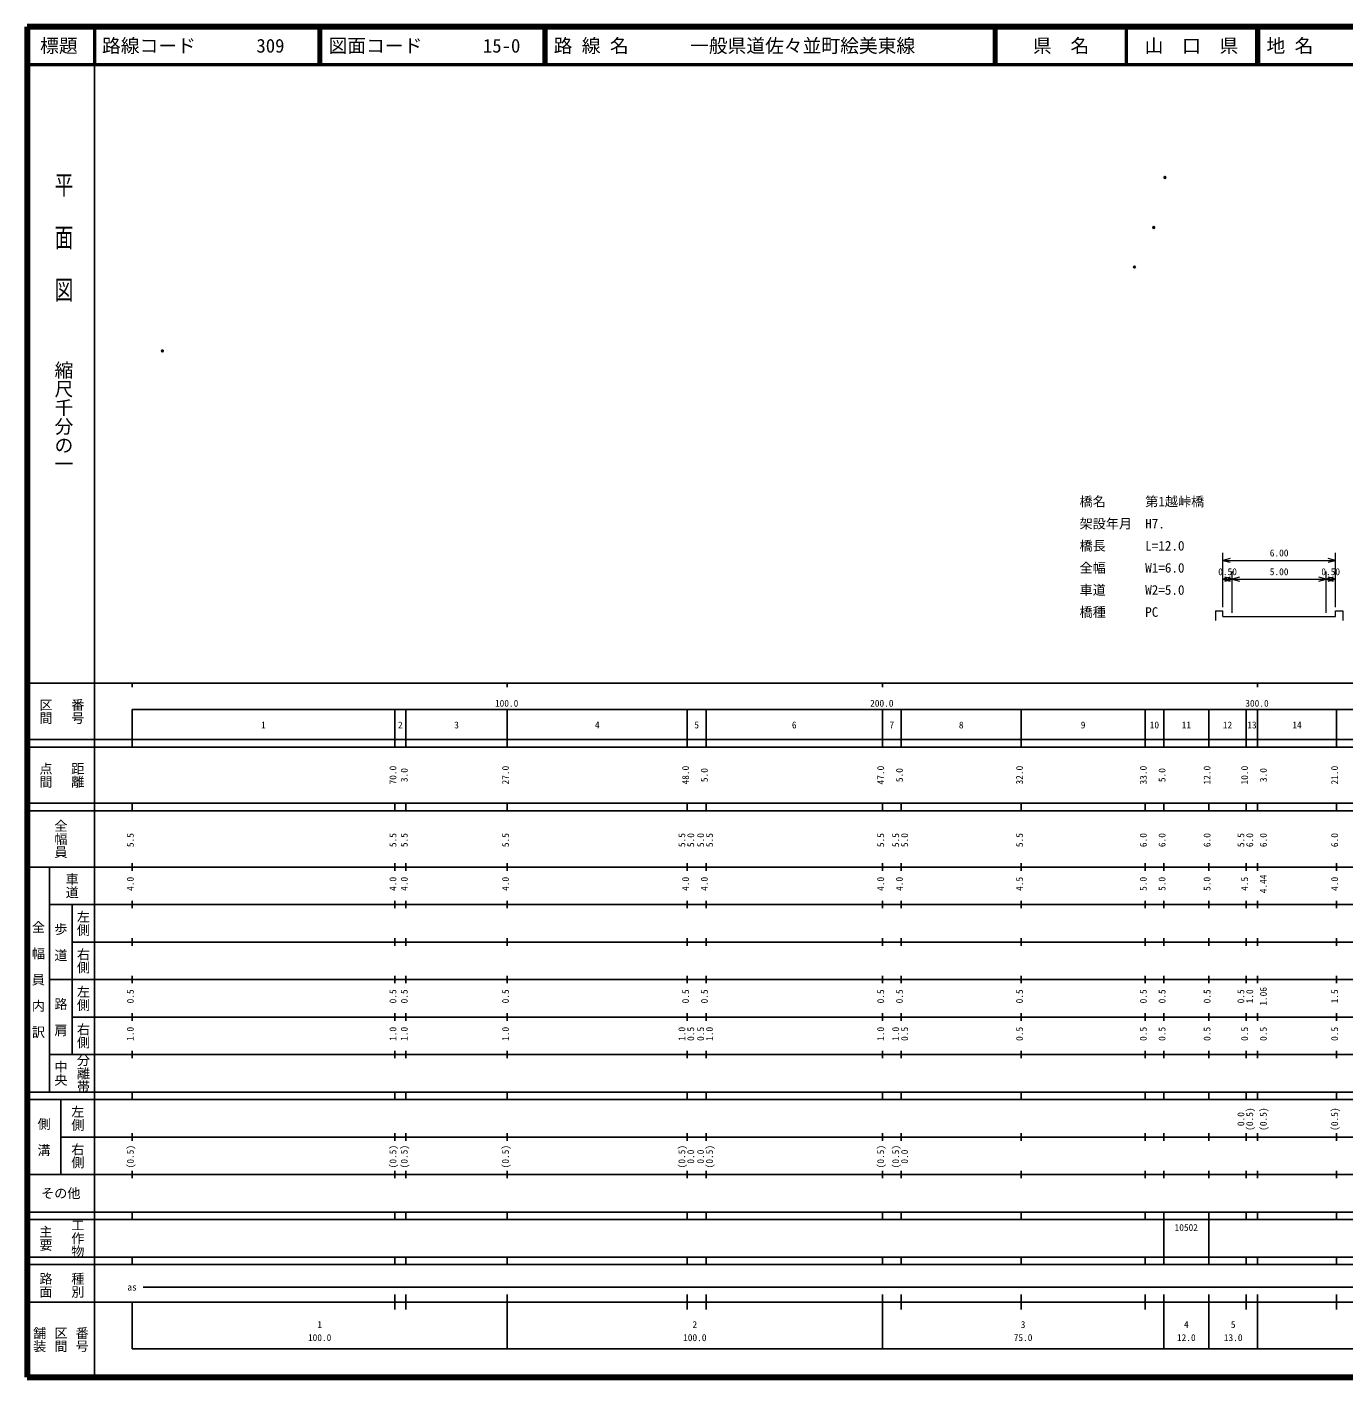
# Model space of a CAD drawing. Units: millimetres on the paper, with parts at other scales. Extents: x 40 to 680, y 20 to 380.
# Drawn here: x 40 to 391, y 20 to 380 of the extents above; entities that cross this region are included whole.
import ezdxf
from ezdxf.enums import TextEntityAlignment as Align

# ---------------------------------------------------------------- set-up
doc = ezdxf.new("R2010")
doc.units = ezdxf.units.MM
doc.header["$PDMODE"] = 32
doc.header["$PDSIZE"] = 0.5
doc.layers.add('S-OTRS', color=6, linetype='Continuous')
doc.layers.add('S-TTL-TXT', color=7, linetype='Continuous')
for name, color, linetype, lineweight in [('S-STR-HTXT', 7, 'Continuous', 13), ('S-TTL', 2, 'Continuous', 140), ('S-TTL-BAND', 7, 'Continuous', 25), ('S-TTL-LINE', 7, 'Continuous', 50)]:
    doc.layers.add(name, color=color, linetype=linetype, lineweight=lineweight)
doc.styles.add('@ＭＳ ゴシック', font='')
doc.styles.add('ＭＳ ゴシック', font='')
doc.styles.get('@ＭＳ ゴシック').set_extended_font_data('@MS Gothic')
doc.styles.get('ＭＳ ゴシック').set_extended_font_data('MS Gothic')

msp = doc.modelspace()

# ---------------------------------------------------------------- linework, layer by layer
at = {"layer": 'S-OTRS'}
for p in [(343.311, 339.885), (340.309, 326.541), (335.17, 316), (76.078, 293.607)]:
    msp.add_point(p, dxfattribs=at)
at = {"layer": 'S-STR-HTXT'}
for p, q in [((358.746, 225.273), (358.746, 239.773)), ((360.678, 238.291), (358.746, 237.773)), ((358.746, 237.773), (388.746, 237.773)), ((358.746, 237.773), (360.678, 237.256)), ((388.746, 237.773), (386.814, 238.291)), ((386.814, 237.256), (388.746, 237.773)), ((388.746, 225.273), (388.746, 239.773)), ((361.246, 223.773), (361.246, 234.773)), ((386.246, 223.773), (386.246, 234.773)), ((360.678, 233.291), (358.746, 232.773)), ((358.746, 232.773), (361.246, 232.773)), ((358.746, 232.773), (360.678, 232.256)), ((361.246, 232.773), (359.314, 233.291)), ((359.314, 232.256), (361.246, 232.773)), ((363.178, 233.291), (361.246, 232.773)), ((361.246, 232.773), (386.246, 232.773)), ((361.246, 232.773), (363.178, 232.256)), ((386.246, 232.773), (384.314, 233.291)), ((384.314, 232.256), (386.246, 232.773)), ((388.178, 233.291), (386.246, 232.773)), ((386.246, 232.773), (388.746, 232.773)), ((386.246, 232.773), (388.178, 232.256)), ((388.746, 232.773), (386.814, 233.291)), ((386.814, 232.256), (388.746, 232.773)), ((356.746, 224.273), (358.746, 224.273)), ((356.746, 224.273), (356.746, 221.773)), ((358.746, 222.773), (358.746, 224.273)), ((388.746, 222.773), (388.746, 224.273)), ((388.746, 224.273), (390.746, 224.273)), ((390.746, 224.273), (390.746, 221.773)), ((358.746, 222.773), (361.246, 222.773)), ((361.246, 222.773), (386.246, 222.773)), ((386.246, 222.773), (388.746, 222.773))]:
    msp.add_line(p, q, dxfattribs=at)
at = {"layer": 'S-TTL'}
for p, q in [((40, 380), (40, 20)), ((680, 380), (40, 380)), ((40, 20), (680, 20))]:
    msp.add_line(p, q, dxfattribs=at)
at = {"layer": 'S-TTL-BAND'}
for p, q in [((58, 370), (58, 20)), ((40, 205), (579, 205)), ((68, 205), (68, 204)), ((168, 205), (168, 204)), ((268, 205), (268, 204)), ((368, 205), (368, 204)), ((68, 198), (579, 198)), ((68, 198), (68, 188)), ((138, 188), (138, 198)), ((141, 188), (141, 198)), ((168, 188), (168, 198)), ((216, 188), (216, 198)), ((221, 188), (221, 198)), ((268, 188), (268, 198)), ((273, 188), (273, 198)), ((305, 188), (305, 198)), ((338, 188), (338, 198)), ((343, 188), (343, 198)), ((355, 188), (355, 198)), ((365, 188), (365, 198)), ((368, 188), (368, 198)), ((389, 188), (389, 198)), ((40, 190), (579, 190)), ((40, 188), (579, 188)), ((40, 173), (579, 173)), ((68, 171), (68, 173)), ((138, 171), (138, 173)), ((141, 171), (141, 173)), ((168, 171), (168, 173)), ((216, 171), (216, 173)), ((221, 171), (221, 173)), ((268, 171), (268, 173)), ((273, 171), (273, 173)), ((305, 171), (305, 173)), ((338, 171), (338, 173)), ((343, 171), (343, 173)), ((355, 171), (355, 173)), ((365, 171), (365, 173)), ((368, 171), (368, 173)), ((389, 171), (389, 173)), ((40, 171), (579, 171)), ((40, 156), (579, 156)), ((46, 96), (46, 156)), ((68, 155), (68, 157)), ((138, 155), (138, 157)), ((141, 155), (141, 157)), ((168, 155), (168, 157)), ((216, 155), (216, 157)), ((221, 155), (221, 157)), ((268, 155), (268, 157)), ((273, 155), (273, 157)), ((305, 155), (305, 157)), ((338, 155), (338, 157)), ((343, 155), (343, 157)), ((355, 155), (355, 157)), ((365, 155), (365, 157)), ((368, 155), (368, 157)), ((389, 155), (389, 157)), ((46, 146), (579, 146)), ((52, 146), (52, 106)), ((68, 145), (68, 147)), ((138, 145), (138, 147)), ((141, 145), (141, 147)), ((168, 145), (168, 147)), ((216, 145), (216, 147)), ((221, 145), (221, 147)), ((268, 145), (268, 147)), ((273, 145), (273, 147)), ((305, 145), (305, 147)), ((338, 145), (338, 147)), ((343, 145), (343, 147)), ((355, 145), (355, 147)), ((365, 145), (365, 147)), ((368, 145), (368, 147)), ((389, 145), (389, 147)), ((68, 135), (68, 137)), ((138, 135), (138, 137)), ((141, 135), (141, 137)), ((168, 135), (168, 137)), ((216, 135), (216, 137)), ((221, 135), (221, 137)), ((268, 135), (268, 137)), ((273, 135), (273, 137)), ((305, 135), (305, 137)), ((338, 135), (338, 137)), ((343, 135), (343, 137)), ((355, 135), (355, 137)), ((365, 135), (365, 137)), ((368, 135), (368, 137)), ((389, 135), (389, 137)), ((52, 136), (579, 136)), ((46, 126), (579, 126)), ((68, 125), (68, 127)), ((138, 125), (138, 127)), ((141, 125), (141, 127)), ((168, 125), (168, 127)), ((216, 125), (216, 127)), ((221, 125), (221, 127)), ((268, 125), (268, 127)), ((273, 125), (273, 127)), ((305, 125), (305, 127)), ((338, 125), (338, 127)), ((343, 125), (343, 127)), ((355, 125), (355, 127)), ((365, 125), (365, 127)), ((368, 125), (368, 127)), ((389, 125), (389, 127)), ((52, 116), (579, 116)), ((68, 115), (68, 117)), ((138, 115), (138, 117)), ((141, 115), (141, 117)), ((168, 115), (168, 117)), ((216, 115), (216, 117)), ((221, 115), (221, 117)), ((268, 115), (268, 117)), ((273, 115), (273, 117)), ((305, 115), (305, 117)), ((338, 115), (338, 117)), ((343, 115), (343, 117)), ((355, 115), (355, 117)), ((365, 115), (365, 117)), ((368, 115), (368, 117)), ((389, 115), (389, 117)), ((46, 106), (579, 106)), ((68, 105), (68, 107)), ((138, 105), (138, 107)), ((141, 105), (141, 107)), ((168, 105), (168, 107)), ((216, 105), (216, 107)), ((221, 105), (221, 107)), ((268, 105), (268, 107)), ((273, 105), (273, 107)), ((305, 105), (305, 107)), ((338, 105), (338, 107)), ((343, 105), (343, 107)), ((355, 105), (355, 107)), ((365, 105), (365, 107)), ((368, 105), (368, 107)), ((389, 105), (389, 107)), ((40, 96), (579, 96)), ((40, 94), (579, 94)), ((49, 94), (49, 74)), ((68, 94), (68, 96)), ((138, 94), (138, 96)), ((141, 94), (141, 96)), ((168, 94), (168, 96)), ((216, 94), (216, 96)), ((221, 94), (221, 96)), ((268, 94), (268, 96)), ((273, 94), (273, 96)), ((305, 94), (305, 96)), ((338, 94), (338, 96)), ((343, 94), (343, 96)), ((355, 94), (355, 96)), ((365, 94), (365, 96)), ((368, 94), (368, 96)), ((389, 94), (389, 96)), ((49, 84), (579, 84)), ((68, 83), (68, 85)), ((138, 83), (138, 85)), ((141, 83), (141, 85)), ((168, 83), (168, 85)), ((216, 83), (216, 85)), ((221, 83), (221, 85)), ((268, 83), (268, 85)), ((273, 83), (273, 85)), ((305, 83), (305, 85)), ((338, 83), (338, 85)), ((343, 83), (343, 85)), ((355, 83), (355, 85)), ((365, 83), (365, 85)), ((368, 83), (368, 85)), ((389, 83), (389, 85)), ((40, 74), (579, 74)), ((68, 73), (68, 75)), ((138, 73), (138, 75)), ((141, 73), (141, 75)), ((168, 73), (168, 75)), ((216, 73), (216, 75)), ((221, 73), (221, 75)), ((268, 73), (268, 75)), ((273, 73), (273, 75)), ((305, 73), (305, 75)), ((338, 73), (338, 75)), ((343, 73), (343, 75)), ((355, 73), (355, 75)), ((365, 73), (365, 75)), ((368, 73), (368, 75)), ((389, 73), (389, 75)), ((40, 64), (579, 64)), ((40, 62), (579, 62)), ((68, 62), (68, 64)), ((138, 62), (138, 64)), ((141, 62), (141, 64)), ((168, 62), (168, 64)), ((216, 62), (216, 64)), ((221, 62), (221, 64)), ((268, 62), (268, 64)), ((273, 62), (273, 64)), ((305, 62), (305, 64)), ((338, 62), (338, 64)), ((343, 62), (343, 64)), ((343, 52), (343, 62)), ((355, 62), (355, 64)), ((355, 52), (355, 62)), ((365, 62), (365, 64)), ((368, 62), (368, 64)), ((389, 62), (389, 64)), ((40, 52), (579, 52)), ((68, 50), (68, 52)), ((138, 50), (138, 52)), ((141, 50), (141, 52)), ((168, 50), (168, 52)), ((216, 50), (216, 52)), ((221, 50), (221, 52)), ((268, 50), (268, 52)), ((273, 50), (273, 52)), ((305, 50), (305, 52)), ((338, 50), (338, 52)), ((343, 50), (343, 52)), ((355, 50), (355, 52)), ((365, 50), (365, 52)), ((368, 50), (368, 52)), ((389, 50), (389, 52)), ((40, 50), (579, 50)), ((71, 44), (541, 44)), ((40, 40), (579, 40)), ((68, 40), (68, 27.5)), ((138, 38), (138, 42)), ((141, 38), (141, 42)), ((168, 27.5), (168, 42)), ((216, 38), (216, 42)), ((221, 38), (221, 42)), ((268, 27.5), (268, 42)), ((273, 38), (273, 42)), ((305, 38), (305, 42)), ((338, 38), (338, 42)), ((343, 27.5), (343, 42)), ((355, 27.5), (355, 42)), ((365, 38), (365, 42)), ((368, 27.5), (368, 42)), ((389, 38), (389, 42)), ((68, 27.5), (579, 27.5))]:
    msp.add_line(p, q, dxfattribs=at)
at = {"layer": 'S-TTL-LINE'}
for p, q in [((58, 380), (58, 370)), ((117.75, 380), (117.75, 370)), ((118.25, 380), (118.25, 370)), ((177.75, 380), (177.75, 370)), ((178.25, 380), (178.25, 370)), ((297.75, 380), (297.75, 370)), ((298.25, 380), (298.25, 370)), ((333, 380), (333, 370)), ((367.75, 380), (367.75, 370)), ((368.25, 380), (368.25, 370)), ((40, 370), (680, 370))]:
    msp.add_line(p, q, dxfattribs=at)

# ---------------------------------------------------------------- texts
at = {"layer": 'S-STR-HTXT', "style": 'ＭＳ ゴシック'}
for s, p in [('橋名\u3000\u3000\u3000第1越峠橋', (320.55, 251.393)), ('架設年月\u3000H7.', (320.55, 245.502)), ('橋長\u3000\u3000\u3000L=12.0', (320.55, 239.611)), ('全幅\u3000\u3000\u3000W1=6.0', (320.55, 233.72)), ('車道\u3000\u3000\u3000W2=5.0', (320.55, 227.829)), ('橋種\u3000\u3000\u3000PC', (320.55, 221.938))]:
    msp.add_text(s, height=2.566, dxfattribs=at).set_placement(p, align=Align.BOTTOM_LEFT)
for s, p in [('6.00', (373.746, 238.273)), ('0.50', (359.996, 233.273)), ('5.00', (373.746, 233.273)), ('0.50', (387.496, 233.273))]:
    msp.add_text(s, height=1.833, dxfattribs=at).set_placement(p, align=Align.BOTTOM_CENTER)
at = {"layer": 'S-TTL-BAND', "style": '@ＭＳ ゴシック', "width": 1.4}
msp.add_text('平  面  図', height=3.666, rotation=270, dxfattribs=at).set_placement((49.777, 306.475), align=Align.MIDDLE_RIGHT)
at = {"layer": 'S-TTL-BAND', "style": '@ＭＳ ゴシック'}
msp.add_text('縮尺千分の一', height=3.666, rotation=270, dxfattribs=at).set_placement((49.777, 261.03), align=Align.MIDDLE_RIGHT)
for s, p in [('区間', (45, 197.5)), ('番号', (53.5, 197.5)), ('点間', (45, 180.5)), ('距離', (53.5, 180.5)), ('全幅員', (49, 163.5)), ('車道', (52, 151)), ('左側', (55, 141)), ('全\u3000幅\u3000員\u3000内\u3000訳', (43, 126)), ('歩\u3000道', (49, 136)), ('右側', (55, 131)), ('左側', (55, 121)), ('路\u3000肩', (49, 116)), ('右側', (55, 111)), ('分離帯', (55, 101)), ('中央', (49, 101)), ('左側', (53.5, 89)), ('側\u3000溝', (44.5, 84)), ('右側', (53.5, 79)), ('工作物', (53.5, 57)), ('主要', (45, 57)), ('路面', (45, 44.5)), ('種別', (53.5, 44.5)), ('舗装', (43.333, 30)), ('区間', (49, 30)), ('番号', (54.667, 30))]:
    msp.add_text(s, height=2.566, rotation=270, dxfattribs=at).set_placement(p, align=Align.MIDDLE_CENTER)
at = {"layer": 'S-TTL-BAND', "style": 'ＭＳ ゴシック'}
for s, p in [('100.0', (167.844, 198.195)), ('200.0', (267.844, 198.195)), ('300.0', (367.844, 198.195)), ('1', (103, 192.405)), ('2', (139.5, 192.405)), ('3', (154.5, 192.405)), ('4', (192, 192.405)), ('5', (218.5, 192.405)), ('6', (244.5, 192.405)), ('7', (270.5, 192.405)), ('8', (289, 192.405)), ('9', (321.5, 192.405)), ('10', (340.5, 192.405)), ('11', (349, 192.405)), ('12', (360, 192.405)), ('13', (366.5, 192.405)), ('14', (378.5, 192.405)), ('as', (68, 42.5)), ('1', (118, 32.523)), ('2', (218, 32.523)), ('3', (305.5, 32.523)), ('4', (349, 32.523)), ('5', (361.5, 32.523)), ('100.0', (118, 29.033)), ('100.0', (218, 29.033)), ('75.0', (305.5, 29.033)), ('12.0', (349, 29.033)), ('13.0', (361.5, 29.033))]:
    msp.add_text(s, height=1.833, dxfattribs=at).set_placement(p, align=Align.BOTTOM_CENTER)
for s, p in [('70.0', (139, 180.5)), ('3.0', (142, 180.5)), ('27.0', (169, 180.5)), ('48.0', (217, 180.5)), ('5.0', (222, 180.5)), ('47.0', (269, 180.5)), ('5.0', (274, 180.5)), ('32.0', (306, 180.5)), ('33.0', (339, 180.5)), ('5.0', (344, 180.5)), ('12.0', (356, 180.5)), ('10.0', (366, 180.5)), ('3.0', (371, 180.5)), ('21.0', (390, 180.5)), ('5.5', (69, 163.174)), ('5.5', (139, 163.174)), ('5.5', (142, 163.174)), ('5.5', (169, 163.174)), ('5.5', (216, 163.174)), ('5.0', (218.37, 163.174)), ('5.0', (221, 163.174)), ('5.5', (223.37, 163.174)), ('5.5', (269, 163.174)), ('5.5', (273, 163.174)), ('5.0', (275.37, 163.174)), ('5.5', (306, 163.174)), ('6.0', (339, 163.174)), ('6.0', (344, 163.174)), ('6.0', (356, 163.174)), ('5.5', (365, 163.174)), ('6.0', (367.37, 163.174)), ('6.0', (371, 163.174)), ('6.0', (390, 163.174)), ('4.0', (69, 151.5)), ('4.0', (139, 151.5)), ('4.0', (142, 151.5)), ('4.0', (169, 151.5)), ('4.0', (217, 151.5)), ('4.0', (222, 151.5)), ('4.0', (269, 151.5)), ('4.0', (274, 151.5)), ('4.5', (306, 151.5)), ('5.0', (339, 151.5)), ('5.0', (344, 151.5)), ('5.0', (356, 151.5)), ('4.5', (366, 151.5)), ('4.44', (371, 151.5)), ('4.0', (390, 151.5)), ('0.5', (69, 121.5)), ('0.5', (139, 121.5)), ('0.5', (142, 121.5)), ('0.5', (169, 121.5)), ('0.5', (217, 121.5)), ('0.5', (222, 121.5)), ('0.5', (269, 121.5)), ('0.5', (274, 121.5)), ('0.5', (306, 121.5)), ('0.5', (339, 121.5)), ('0.5', (344, 121.5)), ('0.5', (356, 121.5)), ('0.5', (365, 121.5)), ('1.0', (367.37, 121.5)), ('1.06', (371, 121.5)), ('1.5', (390, 121.5)), ('1.0', (69, 111.5)), ('1.0', (139, 111.5)), ('1.0', (142, 111.5)), ('1.0', (169, 111.5)), ('1.0', (216, 111.5)), ('0.5', (218.37, 111.5)), ('0.5', (221, 111.5)), ('1.0', (223.37, 111.5)), ('1.0', (269, 111.5)), ('1.0', (273, 111.5)), ('0.5', (275.37, 111.5)), ('0.5', (306, 111.5)), ('0.5', (339, 111.5)), ('0.5', (344, 111.5)), ('0.5', (356, 111.5)), ('0.5', (366, 111.5)), ('0.5', (371, 111.5)), ('0.5', (390, 111.5)), ('0.0', (365, 88.764)), ('(0.5)', (367.37, 88.764)), ('(0.5)', (371, 88.764)), ('(0.5)', (390, 88.764)), ('(0.5)', (69, 78.764)), ('(0.5)', (139, 78.764)), ('(0.5)', (142, 78.764)), ('(0.5)', (169, 78.764)), ('(0.5)', (216, 78.764)), ('0.0', (218.37, 78.764)), ('0.0', (221, 78.764)), ('(0.5)', (223.37, 78.764)), ('(0.5)', (269, 78.764)), ('(0.5)', (273, 78.764)), ('0.0', (275.37, 78.764))]:
    msp.add_text(s, height=1.833, rotation=90, dxfattribs=at).set_placement(p, align=Align.BOTTOM_CENTER)
msp.add_text('その他', height=2.566, dxfattribs=at).set_placement((49, 69), align=Align.MIDDLE_CENTER)
msp.add_text('10502', height=1.833, dxfattribs=at).set_placement((345.875, 58.405), align=Align.BOTTOM_LEFT)
at = {"layer": 'S-TTL-TXT', "style": 'ＭＳ ゴシック'}
for s, p in [('標題', (48.5, 375)), ('県\u3000名', (315.625, 375)), ('山\u3000口\u3000県', (350.375, 375))]:
    msp.add_text(s, height=3.666, dxfattribs=at).set_placement(p, align=Align.MIDDLE_CENTER)
for s, p in [('路線コード', (60, 375)), ('309', (101.142, 375)), ('図面コード', (120.38, 375)), ('15-0', (161.521, 375)), ('路 線 名', (180.38, 375)), ('一般県道佐々並町絵美東線', (216.734, 375)), ('地 名', (370.38, 375))]:
    msp.add_text(s, height=3.666, dxfattribs=at).set_placement(p, align=Align.MIDDLE_LEFT)

doc.saveas('drawing.dxf')
